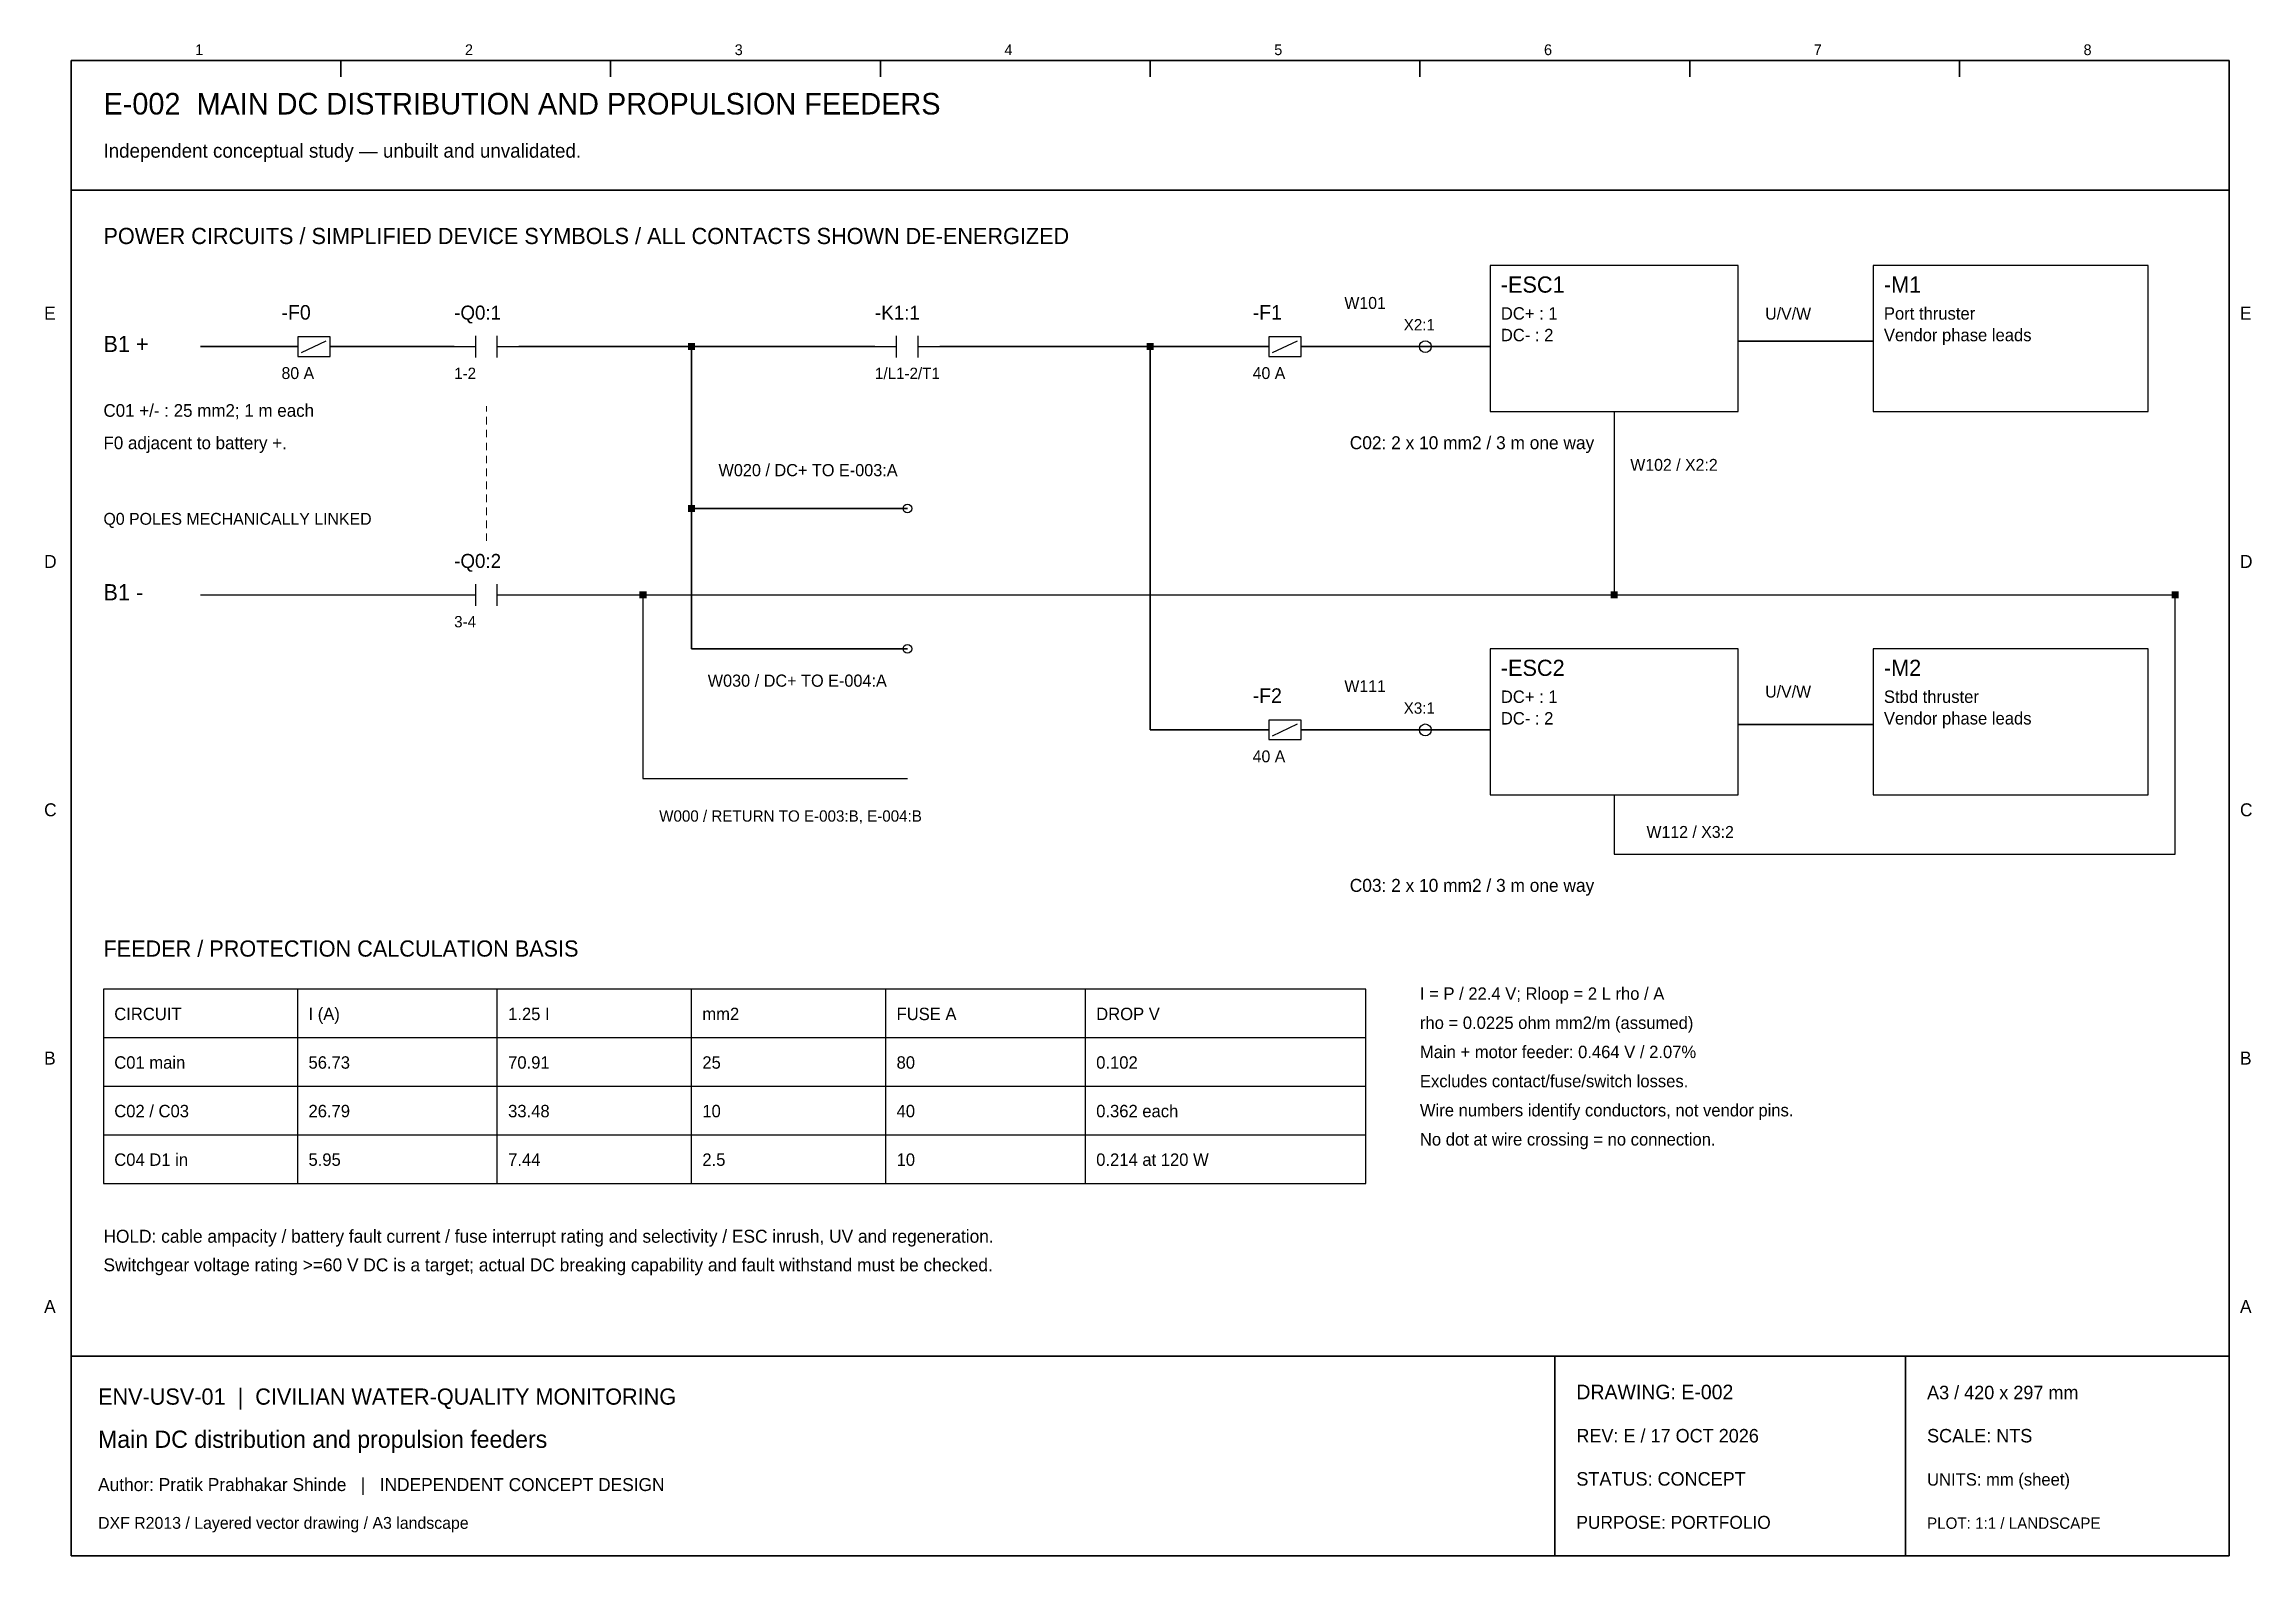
# Model space of a CAD drawing. Header units: millimetres. Extents: x 5 to 414, y 10 to 290.
import ezdxf

# ---------------------------------------------------------------- set-up
doc = ezdxf.new("R2010")
doc.units = ezdxf.units.MM
doc.linetypes.add('STUDY_DASHED', pattern=[2.4, 1.4, -1])
for name, color, linetype, lineweight in [('BORDER', 7, 'Continuous', 35), ('CONTROL', 3, 'Continuous', 25), ('DEVICE', 7, 'Continuous', 25), ('NOTES', 8, 'Continuous', 18), ('POWER', 7, 'Continuous', 35), ('RETURN', 4, 'Continuous', 25), ('TERMINAL', 7, 'Continuous', 25), ('TEXT', 7, 'Continuous', 18)]:
    doc.layers.add(name, color=color, linetype=linetype, lineweight=lineweight)
doc.styles.add('CAD_TEXT', font='txt')

msp = doc.modelspace()

# ---------------------------------------------------------------- linework, layer by layer
at = {"layer": 'BORDER'}
for p, q in [((410, 287), (10, 287)), ((10, 287), (10, 10)), ((10, 284), (10, 287)), ((60, 284), (60, 287)), ((110, 284), (110, 287)), ((160, 284), (160, 287)), ((210, 284), (210, 287)), ((260, 284), (260, 287)), ((310, 284), (310, 287)), ((360, 284), (360, 287)), ((410, 10), (410, 287)), ((10, 263), (410, 263)), ((10, 47), (410, 47)), ((285, 10), (285, 47)), ((350, 10), (350, 47)), ((10, 10), (410, 10))]:
    msp.add_line(p, q, dxfattribs=at)
at = {"layer": 'CONTROL'}
for p, q in [((81, 234), (85, 234)), ((89, 234), (93, 234)), ((159, 234), (163, 234)), ((167, 234), (171, 234)), ((81, 188), (85, 188)), ((89, 188), (93, 188))]:
    msp.add_line(p, q, dxfattribs=at)
at = {"layer": 'DEVICE'}
for p, q in [((319, 249), (273, 249)), ((273, 249), (273, 222)), ((319, 222), (319, 249)), ((395, 249), (344, 249)), ((344, 249), (344, 222)), ((395, 222), (395, 249)), ((58, 235.8), (52, 235.8)), ((52, 235.8), (52, 232.2)), ((52.7, 232.9), (57.3, 235.1)), ((58, 232.2), (58, 235.8)), ((85, 232), (85, 236)), ((89, 232), (89, 236)), ((163, 232), (163, 236)), ((167, 232), (167, 236)), ((238, 235.8), (232, 235.8)), ((232, 235.8), (232, 232.2)), ((232.7, 232.9), (237.3, 235.1)), ((238, 232.2), (238, 235.8)), ((52, 232.2), (58, 232.2)), ((232, 232.2), (238, 232.2)), ((273, 222), (319, 222)), ((344, 222), (395, 222)), ((85, 186), (85, 190)), ((89, 186), (89, 190)), ((319, 178), (273, 178)), ((273, 178), (273, 151)), ((319, 151), (319, 178)), ((395, 178), (344, 178)), ((344, 178), (344, 151)), ((395, 151), (395, 178)), ((238, 164.8), (232, 164.8)), ((232, 164.8), (232, 161.2)), ((232.7, 161.9), (237.3, 164.1)), ((238, 161.2), (238, 164.8)), ((232, 161.2), (238, 161.2)), ((273, 151), (319, 151)), ((344, 151), (395, 151)), ((250, 115), (16, 115)), ((16, 115), (16, 79)), ((52, 79), (52, 115)), ((89, 79), (89, 115)), ((125, 79), (125, 115)), ((161, 79), (161, 115)), ((198, 79), (198, 115)), ((250, 79), (250, 115)), ((16, 106), (250, 106)), ((16, 97), (250, 97)), ((16, 88), (250, 88)), ((16, 79), (250, 79))]:
    msp.add_line(p, q, dxfattribs=at)
at = {"layer": 'NOTES', "linetype": 'STUDY_DASHED'}
msp.add_line((87, 198), (87, 223), dxfattribs=at)
at = {"layer": 'POWER'}
for p, q in [((34, 234), (48, 234)), ((48, 234), (52, 234)), ((58, 234), (62, 234)), ((62, 234), (81, 234)), ((93, 234), (125, 234)), ((125, 234), (125, 204)), ((125, 234), (159, 234)), ((171, 234), (210, 234)), ((210, 234), (210, 214)), ((210, 234), (228, 234)), ((228, 234), (232, 234)), ((238, 234), (242, 234)), ((242, 234), (273, 234)), ((319, 235), (344, 235)), ((210, 214), (210, 163)), ((125, 204), (165, 204)), ((125, 204), (125, 178)), ((125, 178), (165, 178)), ((319, 164), (344, 164)), ((210, 163), (228, 163)), ((228, 163), (232, 163)), ((238, 163), (242, 163)), ((242, 163), (273, 163))]:
    msp.add_line(p, q, dxfattribs=at)
at = {"layer": 'RETURN'}
for p, q in [((296, 222), (296, 188)), ((34, 188), (81, 188)), ((93, 188), (400, 188)), ((116, 188), (116, 154)), ((400, 140), (400, 188)), ((116, 154), (165, 154)), ((296, 151), (296, 140)), ((296, 140), (400, 140))]:
    msp.add_line(p, q, dxfattribs=at)
at = {"layer": 'TERMINAL'}
for centre, radius in [((261, 234), 1.1), ((165, 204), 0.8), ((165, 178), 0.8), ((261, 163), 1.1)]:
    msp.add_circle(centre, radius, dxfattribs=at)
for points in [[(124.35, 233.35), (125.65, 233.35), (124.35, 234.65), (125.65, 234.65)], [(209.35, 233.35), (210.65, 233.35), (209.35, 234.65), (210.65, 234.65)], [(124.35, 203.35), (125.65, 203.35), (124.35, 204.65), (125.65, 204.65)], [(115.35, 187.35), (116.65, 187.35), (115.35, 188.65), (116.65, 188.65)], [(295.35, 187.35), (296.65, 187.35), (295.35, 188.65), (296.65, 188.65)], [(399.35, 187.35), (400.65, 187.35), (399.35, 188.65), (400.65, 188.65)]]:
    msp.add_solid(points, dxfattribs=at)

# ---------------------------------------------------------------- texts
at = {"layer": 'TEXT', "style": 'CAD_TEXT'}
for s, height, p in [('1', 2, (33, 288)), ('2', 2, (83, 288)), ('3', 2, (133, 288)), ('4', 2, (183, 288)), ('5', 2, (233, 288)), ('6', 2, (283, 288)), ('7', 2, (333, 288)), ('8', 2, (383, 288)), ('E-002  MAIN DC DISTRIBUTION AND PROPULSION FEEDERS', 4, (16, 277)), ('Independent conceptual study — unbuilt and unvalidated.', 2.6, (16, 269)), ('POWER CIRCUITS / SIMPLIFIED DEVICE SYMBOLS / ALL CONTACTS SHOWN DE-ENERGIZED', 3, (16, 253)), ('-ESC1', 3, (275, 244)), ('-M1', 3, (346, 244)), ('-F0', 2.7, (49, 239)), ('-Q0:1', 2.6, (81, 239)), ('-K1:1', 2.6, (159, 239)), ('-F1', 2.7, (229, 239)), ('W101', 2.2, (246, 241)), ('Port thruster', 2.3, (346, 239)), ('E', 2.4, (5, 239)), ('X2:1', 2.1, (257, 237)), ('DC+ : 1', 2.3, (275, 239)), ('DC- : 2', 2.3, (275, 235)), ('U/V/W', 2.2, (324, 239)), ('Vendor phase leads', 2.3, (346, 235)), ('E', 2.4, (412, 239)), ('B1 +', 3, (16, 233)), ('80 A', 2.2, (49, 228)), ('1-2', 2.1, (81, 228)), ('1/L1-2/T1', 2.1, (159, 228)), ('40 A', 2.2, (229, 228)), ('C01 +/- : 25 mm2; 1 m each', 2.35, (16, 221)), ('F0 adjacent to battery +.', 2.35, (16, 215)), ('C02: 2 x 10 mm2 / 3 m one way', 2.4, (247, 215)), ('W102 / X2:2', 2.2, (299, 211)), ('W020 / DC+ TO E-003:A', 2.25, (130, 210)), ('Q0 POLES MECHANICALLY LINKED', 2.2, (16, 201)), ('D', 2.4, (5, 193)), ('-Q0:2', 2.6, (81, 193)), ('D', 2.4, (412, 193)), ('B1 -', 3, (16, 187)), ('3-4', 2.1, (81, 182)), ('-ESC2', 3, (275, 173)), ('-M2', 3, (346, 173)), ('W030 / DC+ TO E-004:A', 2.25, (128, 171)), ('W111', 2.2, (246, 170)), ('-F2', 2.7, (229, 168)), ('X3:1', 2.1, (257, 166)), ('DC+ : 1', 2.3, (275, 168)), ('U/V/W', 2.2, (324, 169)), ('Stbd thruster', 2.3, (346, 168)), ('DC- : 2', 2.3, (275, 164)), ('Vendor phase leads', 2.3, (346, 164)), ('40 A', 2.2, (229, 157)), ('C', 2.4, (5, 147)), ('W000 / RETURN TO E-003:B, E-004:B', 2.1, (119, 146)), ('C', 2.4, (412, 147)), ('W112 / X3:2', 2.2, (302, 143)), ('C03: 2 x 10 mm2 / 3 m one way', 2.4, (247, 133)), ('FEEDER / PROTECTION CALCULATION BASIS', 3, (16, 121)), ('I = P / 22.4 V; Rloop = 2 L rho / A', 2.3, (260, 113)), ('CIRCUIT', 2.3, (18, 109.24)), ('I (A)', 2.3, (54, 109.24)), ('1.25 I', 2.3, (91, 109.24)), ('mm2', 2.3, (127, 109.24)), ('FUSE A', 2.3, (163, 109.24)), ('DROP V', 2.3, (200, 109.24)), ('rho = 0.0225 ohm mm2/m (assumed)', 2.3, (260, 107.6)), ('B', 2.4, (5, 101)), ('C01 main', 2.3, (18, 100.24)), ('56.73', 2.3, (54, 100.24)), ('70.91', 2.3, (91, 100.24)), ('25', 2.3, (127, 100.24)), ('80', 2.3, (163, 100.24)), ('0.102', 2.3, (200, 100.24)), ('Main + motor feeder: 0.464 V / 2.07%', 2.3, (260, 102.2)), ('B', 2.4, (412, 101)), ('Excludes contact/fuse/switch losses.', 2.3, (260, 96.8)), ('C02 / C03', 2.3, (18, 91.24)), ('26.79', 2.3, (54, 91.24)), ('33.48', 2.3, (91, 91.24)), ('10', 2.3, (127, 91.24)), ('40', 2.3, (163, 91.24)), ('0.362 each', 2.3, (200, 91.24)), ('Wire numbers identify conductors, not vendor pins.', 2.3, (260, 91.4)), ('No dot at wire crossing = no connection.', 2.3, (260, 86)), ('C04 D1 in', 2.3, (18, 82.24)), ('5.95', 2.3, (54, 82.24)), ('7.44', 2.3, (91, 82.24)), ('2.5', 2.3, (127, 82.24)), ('10', 2.3, (163, 82.24)), ('0.214 at 120 W', 2.3, (200, 82.24)), ('HOLD: cable ampacity / battery fault current / fuse interrupt rating and selectivity / ESC inrush, UV and regeneration.', 2.4, (16, 68)), ('Switchgear voltage rating >=60 V DC is a target; actual DC breaking capability and fault withstand must be checked.', 2.4, (16, 62.7)), ('A', 2.4, (5, 55)), ('A', 2.4, (412, 55)), ('ENV-USV-01  |  CIVILIAN WATER-QUALITY MONITORING', 3, (15, 38)), ('DRAWING: E-002', 2.7, (289, 39)), ('A3 / 420 x 297 mm', 2.5, (354, 39)), ('Main DC distribution and propulsion feeders', 3.2, (15, 30)), ('REV: E / 17 OCT 2026', 2.5, (289, 31)), ('SCALE: NTS', 2.5, (354, 31)), ('STATUS: CONCEPT', 2.5, (289, 23)), ('UNITS: mm (sheet)', 2.3, (354, 23)), ('Author: Pratik Prabhakar Shinde   |   INDEPENDENT CONCEPT DESIGN', 2.4, (15, 22)), ('DXF R2013 / Layered vector drawing / A3 landscape', 2.2, (15, 15)), ('PURPOSE: PORTFOLIO', 2.4, (289, 15)), ('PLOT: 1:1 / LANDSCAPE', 2.1, (354, 15))]:
    msp.add_text(s, height=height, dxfattribs=at).set_placement(p)

doc.saveas('drawing.dxf')
